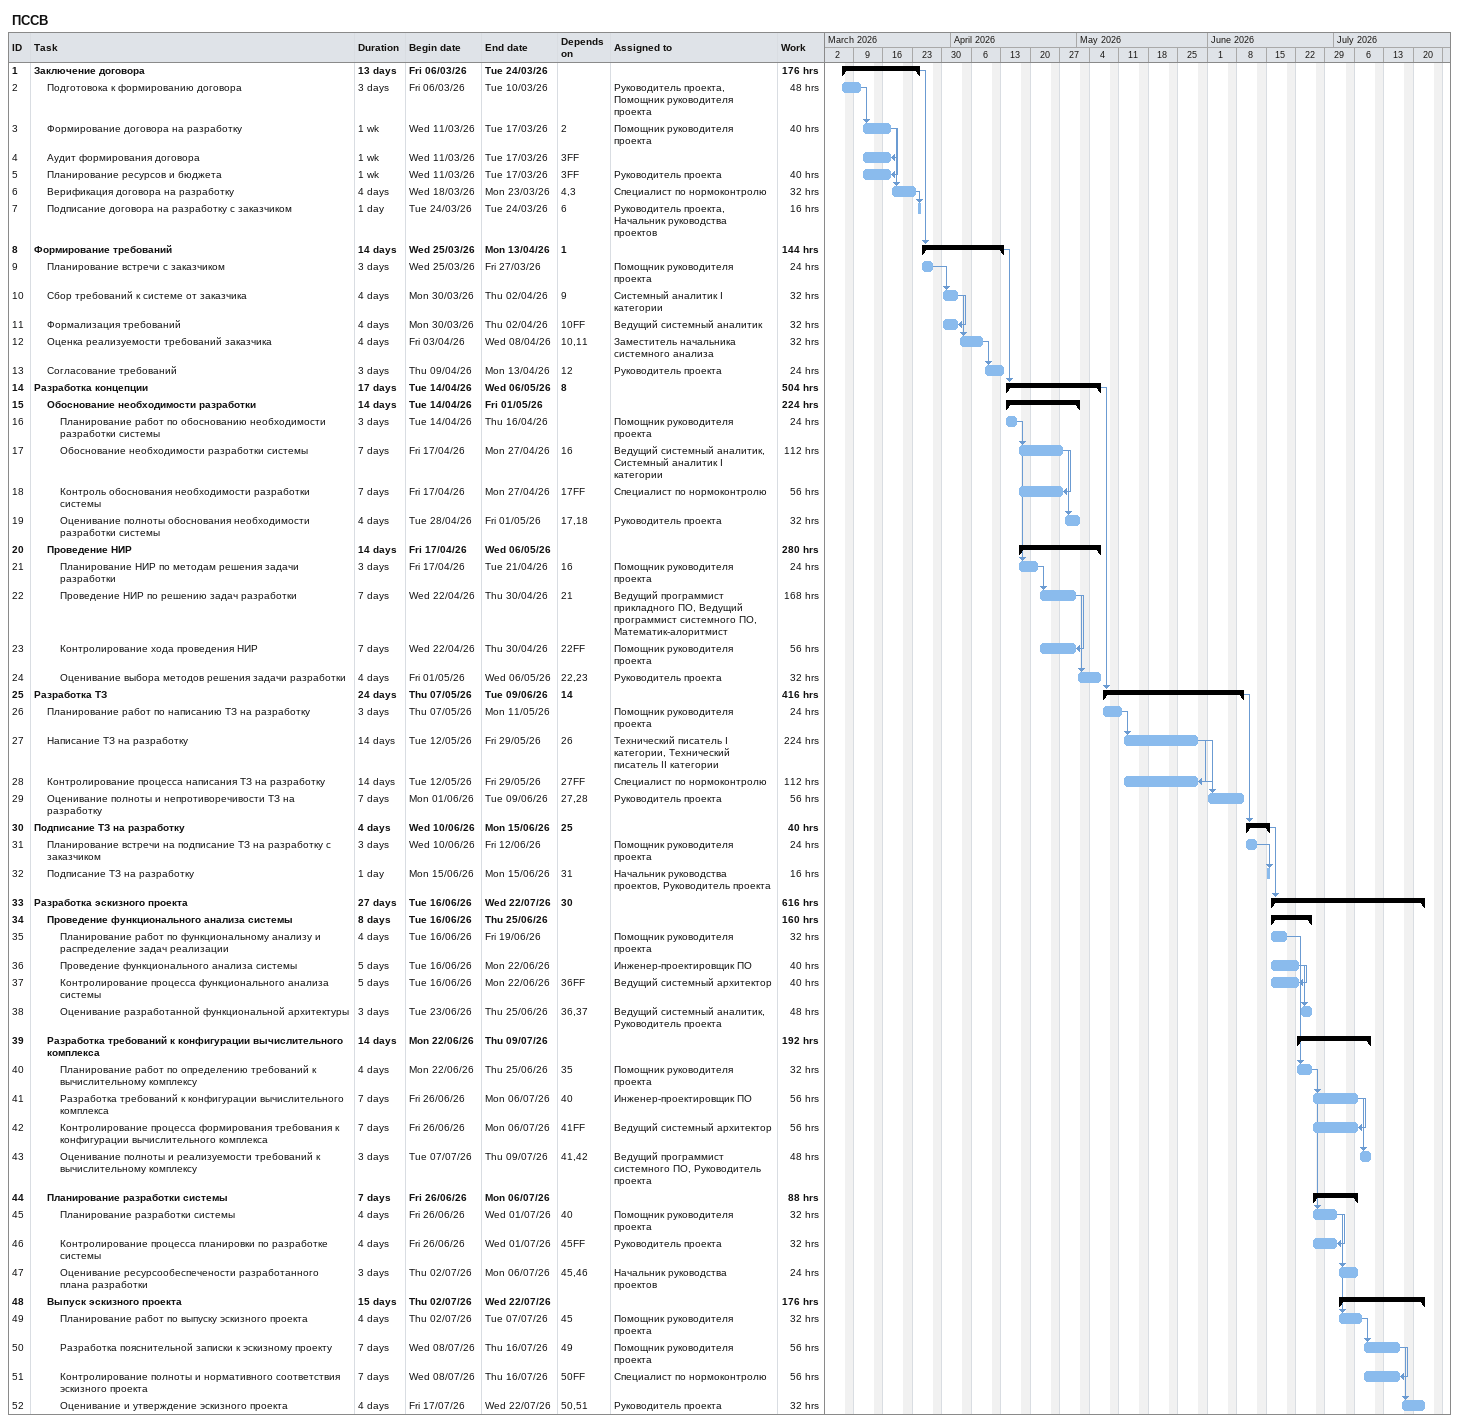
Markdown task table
ПССВ

| ID | Level | Task | Duration | Start | Finish | Predecessors | Resources | Work (h) |
|---|---|---|---|---|---|---|---|---|
| 1 | 1 | **Заключение договора** | 13d | 2026-03-06 | 2026-03-24 |  |  | 176 |
| 2 | 2 | Подготовока к формированию договора | 3d | 2026-03-06 | 2026-03-10 |  | Руководитель проекта, Помощник руководителя проекта | 48 |
| 3 | 2 | Формирование договора на разработку | 1w | 2026-03-11 | 2026-03-17 | 2 | Помощник руководителя проекта | 40 |
| 4 | 2 | Аудит формирования договора | 1w | 2026-03-11 | 2026-03-17 | 3FF |  |  |
| 5 | 2 | Планирование ресурсов и бюджета | 1w | 2026-03-11 | 2026-03-17 | 3FF | Руководитель проекта | 40 |
| 6 | 2 | Верификация договора на разработку | 4d | 2026-03-18 | 2026-03-23 | 4, 3 | Специалист по нормоконтролю | 32 |
| 7 | 2 | Подписание договора на разработку с заказчиком | 1d | 2026-03-24 | 2026-03-24 | 6 | Руководитель проекта, Начальник руководства проектов | 16 |
| 8 | 1 | **Формирование требований** | 14d | 2026-03-25 | 2026-04-13 | 1 |  | 144 |
| 9 | 2 | Планирование встречи с заказчиком | 3d | 2026-03-25 | 2026-03-27 |  | Помощник руководителя проекта | 24 |
| 10 | 2 | Сбор требований к системе от заказчика | 4d | 2026-03-30 | 2026-04-02 | 9 | Системный аналитик I категории | 32 |
| 11 | 2 | Формализация требований | 4d | 2026-03-30 | 2026-04-02 | 10FF | Ведущий системный аналитик | 32 |
| 12 | 2 | Оценка реализуемости требований заказчика | 4d | 2026-04-03 | 2026-04-08 | 10, 11 | Заместитель начальника системного анализа | 32 |
| 13 | 2 | Согласование требований | 3d | 2026-04-09 | 2026-04-13 | 12 | Руководитель проекта | 24 |
| 14 | 1 | **Разработка концепции** | 17d | 2026-04-14 | 2026-05-06 | 8 |  | 504 |
| 15 | 2 | **Обоснование необходимости разработки** | 14d | 2026-04-14 | 2026-05-01 |  |  | 224 |
| 16 | 3 | Планирование работ по обоснованию необходимости разработки системы | 3d | 2026-04-14 | 2026-04-16 |  | Помощник руководителя проекта | 24 |
| 17 | 3 | Обоснование необходимости разработки системы | 7d | 2026-04-17 | 2026-04-27 | 16 | Ведущий системный аналитик, Системный аналитик I категории | 112 |
| 18 | 3 | Контроль обоснования необходимости разработки системы | 7d | 2026-04-17 | 2026-04-27 | 17FF | Специалист по нормоконтролю | 56 |
| 19 | 3 | Оценивание полноты обоснования необходимости разработки системы | 4d | 2026-04-28 | 2026-05-01 | 17, 18 | Руководитель проекта | 32 |
| 20 | 2 | **Проведение НИР** | 14d | 2026-04-17 | 2026-05-06 |  |  | 280 |
| 21 | 3 | Планирование НИР по методам решения задачи разработки | 3d | 2026-04-17 | 2026-04-21 | 16 | Помощник руководителя проекта | 24 |
| 22 | 3 | Проведение НИР по решению задач разработки | 7d | 2026-04-22 | 2026-04-30 | 21 | Ведущий программист прикладного ПО, Ведущий программист системного ПО, Математик-алоритмист | 168 |
| 23 | 3 | Контролирование хода проведения НИР | 7d | 2026-04-22 | 2026-04-30 | 22FF | Помощник руководителя проекта | 56 |
| 24 | 3 | Оценивание выбора методов решения задачи разработки | 4d | 2026-05-01 | 2026-05-06 | 22, 23 | Руководитель проекта | 32 |
| 25 | 1 | **Разработка ТЗ** | 24d | 2026-05-07 | 2026-06-09 | 14 |  | 416 |
| 26 | 2 | Планирование работ по написанию ТЗ на разработку | 3d | 2026-05-07 | 2026-05-11 |  | Помощник руководителя проекта | 24 |
| 27 | 2 | Написание ТЗ на разработку | 14d | 2026-05-12 | 2026-05-29 | 26 | Технический писатель I категории, Технический писатель II категории | 224 |
| 28 | 2 | Контролирование процесса написания ТЗ на разработку | 14d | 2026-05-12 | 2026-05-29 | 27FF | Специалист по нормоконтролю | 112 |
| 29 | 2 | Оценивание полноты и непротиворечивости ТЗ на разработку | 7d | 2026-06-01 | 2026-06-09 | 27, 28 | Руководитель проекта | 56 |
| 30 | 1 | **Подписание ТЗ на разработку** | 4d | 2026-06-10 | 2026-06-15 | 25 |  | 40 |
| 31 | 2 | Планирование встречи на подписание ТЗ на разработку с заказчиком | 3d | 2026-06-10 | 2026-06-12 |  | Помощник руководителя проекта | 24 |
| 32 | 2 | Подписание ТЗ на разработку | 1d | 2026-06-15 | 2026-06-15 | 31 | Начальник руководства проектов, Руководитель проекта | 16 |
| 33 | 1 | **Разработка эскизного проекта** | 27d | 2026-06-16 | 2026-07-22 | 30 |  | 616 |
| 34 | 2 | **Проведение функционального анализа системы** | 8d | 2026-06-16 | 2026-06-25 |  |  | 160 |
| 35 | 3 | Планирование работ по функциональному анализу и распределение задач реализации | 4d | 2026-06-16 | 2026-06-19 |  | Помощник руководителя проекта | 32 |
| 36 | 3 | Проведение функционального анализа системы | 5d | 2026-06-16 | 2026-06-22 |  | Инженер-проектировщик ПО | 40 |
| 37 | 3 | Контролирование процесса функционального анализа системы | 5d | 2026-06-16 | 2026-06-22 | 36FF | Ведущий системный архитектор | 40 |
| 38 | 3 | Оценивание разработанной функциональной архитектуры | 3d | 2026-06-23 | 2026-06-25 | 36, 37 | Ведущий системный аналитик, Руководитель проекта | 48 |
| 39 | 2 | **Разработка требований к конфигурации вычислительного комплекса** | 14d | 2026-06-22 | 2026-07-09 |  |  | 192 |
| 40 | 3 | Планирование работ по определению требований к вычислительному комплексу | 4d | 2026-06-22 | 2026-06-25 | 35 | Помощник руководителя проекта | 32 |
| 41 | 3 | Разработка требований к конфигурации вычислительного комплекса | 7d | 2026-06-26 | 2026-07-06 | 40 | Инженер-проектировщик ПО | 56 |
| 42 | 3 | Контролирование процесса формирования требования к конфигурации вычислительного комплекса | 7d | 2026-06-26 | 2026-07-06 | 41FF | Ведущий системный архитектор | 56 |
| 43 | 3 | Оценивание полноты и реализуемости требований к вычислительному комплексу | 3d | 2026-07-07 | 2026-07-09 | 41, 42 | Ведущий программист системного ПО, Руководитель проекта | 48 |
| 44 | 2 | **Планирование разработки системы** | 7d | 2026-06-26 | 2026-07-06 |  |  | 88 |
| 45 | 3 | Планирование разработки системы | 4d | 2026-06-26 | 2026-07-01 | 40 | Помощник руководителя проекта | 32 |
| 46 | 3 | Контролирование процесса планировки по разработке системы | 4d | 2026-06-26 | 2026-07-01 | 45FF | Руководитель проекта | 32 |
| 47 | 3 | Оценивание ресурсообеспечености разработанного плана разработки | 3d | 2026-07-02 | 2026-07-06 | 45, 46 | Начальник руководства проектов | 24 |
| 48 | 2 | **Выпуск эскизного проекта** | 15d | 2026-07-02 | 2026-07-22 |  |  | 176 |
| 49 | 3 | Планирование работ по выпуску эскизного проекта | 4d | 2026-07-02 | 2026-07-07 | 45 | Помощник руководителя проекта | 32 |
| 50 | 3 | Разработка пояснительной записки к эскизному проекту | 7d | 2026-07-08 | 2026-07-16 | 49 | Помощник руководителя проекта | 56 |
| 51 | 3 | Контролирование полноты и нормативного соответствия эскизного проекта | 7d | 2026-07-08 | 2026-07-16 | 50FF | Специалист по нормоконтролю | 56 |
| 52 | 3 | Оценивание и утверждение эскизного проекта | 4d | 2026-07-17 | 2026-07-22 | 50, 51 | Руководитель проекта | 32 |
